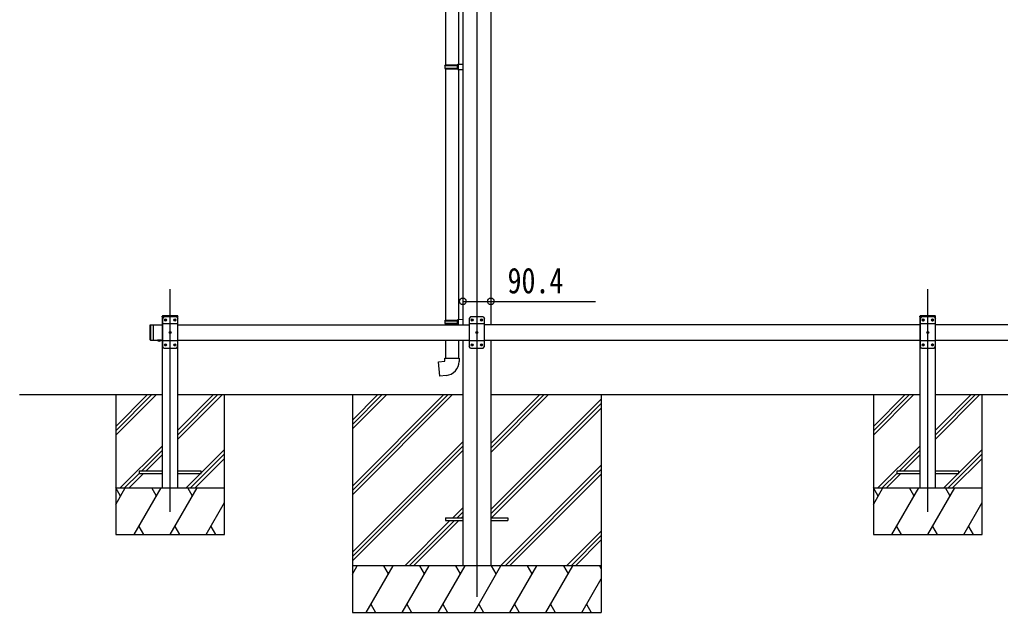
# Model space of a CAD drawing. Units: millimetres, scale not verified. Extents: x -10512 to 10512, y -7425 to 7425.
# Drawn here: x -3272 to -118, y -3841 to -1935 of the extents above; entities that cross this region are included whole.
import ezdxf
from ezdxf.enums import TextEntityAlignment as Align

# ---------------------------------------------------------------- set-up
doc = ezdxf.new("R2010")
doc.units = ezdxf.units.MM
doc.header["$LTSCALE"] = 30
for name, color, linetype in [('0-3_YKK_12', 2, 'Continuous'), ('0-4_YKK_13', 4, 'Continuous'), ('0-5_YKK_A1', 4, 'Continuous'), ('0-6_YKK_D', 6, 'Continuous')]:
    doc.layers.add(name, color=color, linetype=linetype)
doc.styles.add('ＭＳ ゴシック', font='')
doc.styles.get('ＭＳ ゴシック').set_extended_font_data('MS Gothic')

msp = doc.modelspace()

# ---------------------------------------------------------------- linework, layer by layer
at = {"layer": '0-3_YKK_12'}
for p, q in [((-1801.73, -1047.18), (-1801.73, -3790.75)), ((-2787.73, -3517.3), (-2787.73, -2801.27)), ((-351.73, -3517.3), (-351.73, -2801.27))]:
    msp.add_line(p, q, dxfattribs=at)
at = {"layer": '0-4_YKK_13'}
for p, q in [((-1902.93, -1316.81), (-1902.93, -2080.69)), ((-1860.93, -1319.37), (-1860.93, -2078.13)), ((-1904.93, -2082.69), (-1903.93, -2080.69)), ((-1903.93, -2080.69), (-1860.93, -2080.69)), ((-1865.4, -2082.69), (-1865.83, -2080.69)), ((-1862.93, -2078.19), (-1846.93, -2077.72)), ((-1862.93, -2080.19), (-1862.93, -2078.19)), ((-1862.93, -2080.19), (-1860.93, -2080.19)), ((-1846.93, -2077.72), (-1846.93, -2095.66)), ((-1904.93, -2082.69), (-1860.93, -2082.69)), ((-1904.93, -2082.69), (-1904.93, -2090.69)), ((-1904.93, -2090.69), (-1860.93, -2090.69)), ((-1904.93, -2090.69), (-1903.93, -2092.69)), ((-1903.93, -2092.69), (-1860.93, -2092.69)), ((-1902.93, -2092.69), (-1902.93, -2901.19)), ((-1862.93, -2095.19), (-1862.93, -2093.19)), ((-1862.93, -2095.19), (-1846.93, -2095.66)), ((-1860.93, -2095.25), (-1860.93, -2898.63)), ((-2813.03, -2890.74), (-2812.92, -2888.69)), ((-2762.43, -2890.74), (-2813.03, -2890.74)), ((-2807.73, -2890.75), (-2812.73, -2895.75)), ((-2812.73, -2895.75), (-2812.73, -2985.75)), ((-2763.53, -2887.74), (-2811.92, -2887.74)), ((-2767.73, -2890.75), (-2807.73, -2890.75)), ((-2803.99, -2900.33), (-2804.83, -2900.33)), ((-2773.99, -2900.33), (-2774.83, -2900.33)), ((-2767.73, -2890.75), (-2762.73, -2895.75)), ((-2762.73, -2985.75), (-2762.73, -2895.75)), ((-2762.43, -2890.74), (-2762.53, -2888.69)), ((-1862.93, -2898.69), (-1846.93, -2898.22)), ((-1862.93, -2900.69), (-1862.93, -2898.69)), ((-1862.93, -2900.69), (-1860.93, -2900.69)), ((-1846.93, -2898.22), (-1846.93, -2915.75)), ((-1821.73, -2890.75), (-1826.73, -2895.75)), ((-1826.73, -2895.75), (-1826.73, -2985.75)), ((-1781.73, -2890.75), (-1821.73, -2890.75)), ((-1817.99, -2900.33), (-1818.83, -2900.33)), ((-1787.99, -2900.33), (-1788.83, -2900.33)), ((-1781.73, -2890.75), (-1776.73, -2895.75)), ((-1776.73, -2985.75), (-1776.73, -2895.75)), ((-377.03, -2890.74), (-376.92, -2888.69)), ((-326.43, -2890.74), (-377.03, -2890.74)), ((-371.73, -2890.75), (-376.73, -2895.75)), ((-376.73, -2895.75), (-376.73, -2985.75)), ((-327.54, -2887.74), (-375.92, -2887.74)), ((-331.73, -2890.75), (-371.73, -2890.75)), ((-367.99, -2900.33), (-368.83, -2900.33)), ((-337.99, -2900.33), (-338.83, -2900.33)), ((-331.73, -2890.75), (-326.73, -2895.75)), ((-326.73, -2985.75), (-326.73, -2895.75)), ((-326.43, -2890.74), (-326.54, -2888.69)), ((-2852.73, -2917.75), (-2852.73, -2963.75)), ((-2850.73, -2915.75), (-2850.73, -2965.75)), ((-2842.73, -2915.75), (-2842.73, -2965.75)), ((-2762.73, -2913.45), (-2812.73, -2913.45)), ((-2801.47, -2901.17), (-2800.63, -2901.17)), ((-2771.47, -2901.17), (-2770.63, -2901.17)), ((-1904.93, -2903.19), (-1903.93, -2901.19)), ((-1904.93, -2903.19), (-1860.93, -2903.19)), ((-1904.93, -2903.19), (-1904.93, -2911.19)), ((-1904.93, -2911.19), (-1860.93, -2911.19)), ((-1904.93, -2911.19), (-1903.93, -2913.19)), ((-1903.93, -2901.19), (-1860.93, -2901.19)), ((-1903.93, -2913.19), (-1860.93, -2913.19)), ((-1902.93, -2913.19), (-1902.93, -2915.75)), ((-1865.4, -2903.19), (-1865.83, -2901.19)), ((-1862.93, -2915.69), (-1862.93, -2913.69)), ((-1862.93, -2915.69), (-1860.93, -2915.75)), ((-1776.73, -2913.45), (-1826.73, -2913.45)), ((-1815.47, -2901.17), (-1814.63, -2901.17)), ((-1785.47, -2901.17), (-1784.63, -2901.17)), ((-326.73, -2913.45), (-376.73, -2913.45)), ((-365.47, -2901.17), (-364.63, -2901.17)), ((-335.47, -2901.17), (-334.63, -2901.17)), ((-2852.73, -2963.75), (-2850.73, -2965.75)), ((-2788.99, -2940.33), (-2789.83, -2940.33)), ((-2786.47, -2941.17), (-2785.63, -2941.17)), ((-1802.99, -2940.33), (-1803.83, -2940.33)), ((-1800.47, -2941.17), (-1799.63, -2941.17)), ((-352.99, -2940.33), (-353.83, -2940.33)), ((-350.47, -2941.17), (-349.63, -2941.17)), ((-2850.73, -2965.75), (-2842.73, -2965.75)), ((-2816.83, -2965.75), (-2828.63, -2965.75)), ((-2828.63, -2965.75), (-2828.63, -2966.26)), ((-2816.83, -2966.26), (-2828.63, -2966.26)), ((-2820.23, -2965.75), (-2825.23, -2965.75)), ((-2816.83, -2965.75), (-2816.83, -2966.26)), ((-2762.73, -2968.05), (-2812.73, -2968.05)), ((-2807.73, -2990.75), (-2812.73, -2985.75)), ((-2807.73, -2990.75), (-2767.73, -2990.75)), ((-2803.99, -2980.33), (-2804.83, -2980.33)), ((-2801.47, -2981.17), (-2800.63, -2981.17)), ((-2773.99, -2980.33), (-2774.83, -2980.33)), ((-2771.47, -2981.17), (-2770.63, -2981.17)), ((-2767.73, -2990.75), (-2762.73, -2985.75)), ((-1902.93, -2965.75), (-1902.93, -3023.19)), ((-1860.93, -2965.75), (-1860.93, -3023.19)), ((-1776.73, -2968.05), (-1826.73, -2968.05)), ((-1821.73, -2990.75), (-1826.73, -2985.75)), ((-1821.73, -2990.75), (-1781.73, -2990.75)), ((-1817.99, -2980.33), (-1818.83, -2980.33)), ((-1815.47, -2981.17), (-1814.63, -2981.17)), ((-1787.99, -2980.33), (-1788.83, -2980.33)), ((-1785.47, -2981.17), (-1784.63, -2981.17)), ((-1781.73, -2990.75), (-1776.73, -2985.75)), ((-326.73, -2968.05), (-376.73, -2968.05)), ((-371.73, -2990.75), (-376.73, -2985.75)), ((-371.73, -2990.75), (-331.73, -2990.75)), ((-367.99, -2980.33), (-368.83, -2980.33)), ((-365.47, -2981.17), (-364.63, -2981.17)), ((-337.99, -2980.33), (-338.83, -2980.33)), ((-335.47, -2981.17), (-334.63, -2981.17)), ((-331.73, -2990.75), (-326.73, -2985.75)), ((-1904.93, -3023.19), (-1858.93, -3023.19)), ((-1904.93, -3033.19), (-1904.93, -3023.19)), ((-1858.93, -3023.19), (-1858.93, -3034.1)), ((-2812.73, -3386.75), (-2887.73, -3386.75)), ((-2762.73, -3394.75), (-2687.73, -3394.75)), ((-376.73, -3386.75), (-451.73, -3386.75)), ((-326.73, -3394.75), (-251.73, -3394.75)), ((-1901.93, -3536.25), (-1901.93, -3545.25)), ((-1901.93, -3536.25), (-1847.13, -3536.25)), ((-1901.93, -3545.25), (-1847.13, -3545.25)), ((-1756.73, -3536.25), (-1701.93, -3536.25)), ((-1756.73, -3545.25), (-1701.93, -3545.25)), ((-1701.93, -3536.25), (-1701.93, -3545.25))]:
    msp.add_line(p, q, dxfattribs=at)
for points in [[(-1862.93, -2093.19), (-1860.93, -2093.19), (-1860.93, -2080.19)], [(-1865.4, -2082.69), (-1865.4, -2090.69), (-1865.83, -2092.69)], [(-2804.83, -2900.33), (-2804.83, -2901.17), (-2803.99, -2901.17)], [(-2802.31, -2899.49), (-2802.31, -2898.65), (-2803.15, -2898.65), (-2803.15, -2899.49)], [(-2800.63, -2901.17), (-2800.63, -2900.33), (-2801.47, -2900.33)], [(-2774.83, -2900.33), (-2774.83, -2901.17), (-2773.99, -2901.17)], [(-2772.31, -2899.49), (-2772.31, -2898.65), (-2773.15, -2898.65), (-2773.15, -2899.49)], [(-2770.63, -2901.17), (-2770.63, -2900.33), (-2771.47, -2900.33)], [(-1862.93, -2913.69), (-1860.93, -2913.69), (-1860.93, -2900.69)], [(-1818.83, -2900.33), (-1818.83, -2901.17), (-1817.99, -2901.17)], [(-1816.31, -2899.49), (-1816.31, -2898.65), (-1817.15, -2898.65), (-1817.15, -2899.49)], [(-1814.63, -2901.17), (-1814.63, -2900.33), (-1815.47, -2900.33)], [(-1788.83, -2900.33), (-1788.83, -2901.17), (-1787.99, -2901.17)], [(-1786.31, -2899.49), (-1786.31, -2898.65), (-1787.15, -2898.65), (-1787.15, -2899.49)], [(-1784.63, -2901.17), (-1784.63, -2900.33), (-1785.47, -2900.33)], [(-368.83, -2900.33), (-368.83, -2901.17), (-367.99, -2901.17)], [(-366.31, -2899.49), (-366.31, -2898.65), (-367.15, -2898.65), (-367.15, -2899.49)], [(-364.63, -2901.17), (-364.63, -2900.33), (-365.47, -2900.33)], [(-338.83, -2900.33), (-338.83, -2901.17), (-337.99, -2901.17)], [(-336.31, -2899.49), (-336.31, -2898.65), (-337.15, -2898.65), (-337.15, -2899.49)], [(-334.63, -2901.17), (-334.63, -2900.33), (-335.47, -2900.33)], [(-2852.73, -2917.75), (-2850.73, -2915.75), (-2842.73, -2915.75)], [(-2803.15, -2902.01), (-2803.15, -2902.85), (-2802.31, -2902.85), (-2802.31, -2902.01)], [(-2773.15, -2902.01), (-2773.15, -2902.85), (-2772.31, -2902.85), (-2772.31, -2902.01)], [(-1865.4, -2903.19), (-1865.4, -2911.19), (-1865.83, -2913.19)], [(-1817.15, -2902.01), (-1817.15, -2902.85), (-1816.31, -2902.85), (-1816.31, -2902.01)], [(-1787.15, -2902.01), (-1787.15, -2902.85), (-1786.31, -2902.85), (-1786.31, -2902.01)], [(-367.15, -2902.01), (-367.15, -2902.85), (-366.31, -2902.85), (-366.31, -2902.01)], [(-337.15, -2902.01), (-337.15, -2902.85), (-336.31, -2902.85), (-336.31, -2902.01)], [(-2789.83, -2940.33), (-2789.83, -2941.17), (-2788.99, -2941.17)], [(-2787.31, -2939.49), (-2787.31, -2938.65), (-2788.15, -2938.65), (-2788.15, -2939.49)], [(-2788.15, -2942.01), (-2788.15, -2942.85), (-2787.31, -2942.85), (-2787.31, -2942.01)], [(-2785.63, -2941.17), (-2785.63, -2940.33), (-2786.47, -2940.33)], [(-1803.83, -2940.33), (-1803.83, -2941.17), (-1802.99, -2941.17)], [(-1801.31, -2939.49), (-1801.31, -2938.65), (-1802.15, -2938.65), (-1802.15, -2939.49)], [(-1802.15, -2942.01), (-1802.15, -2942.85), (-1801.31, -2942.85), (-1801.31, -2942.01)], [(-1799.63, -2941.17), (-1799.63, -2940.33), (-1800.47, -2940.33)], [(-353.83, -2940.33), (-353.83, -2941.17), (-352.99, -2941.17)], [(-351.31, -2939.49), (-351.31, -2938.65), (-352.15, -2938.65), (-352.15, -2939.49)], [(-352.15, -2942.01), (-352.15, -2942.85), (-351.31, -2942.85), (-351.31, -2942.01)], [(-349.63, -2941.17), (-349.63, -2940.33), (-350.47, -2940.33)], [(-2825.18, -2968.46), (-2823.88, -2965.8), (-2822.73, -2965.18)], [(-2820.28, -2968.46), (-2821.58, -2965.8), (-2822.73, -2965.18)], [(-2804.83, -2980.33), (-2804.83, -2981.17), (-2803.99, -2981.17)], [(-2802.31, -2979.49), (-2802.31, -2978.65), (-2803.15, -2978.65), (-2803.15, -2979.49)], [(-2803.15, -2982.01), (-2803.15, -2982.85), (-2802.31, -2982.85), (-2802.31, -2982.01)], [(-2800.63, -2981.17), (-2800.63, -2980.33), (-2801.47, -2980.33)], [(-2774.83, -2980.33), (-2774.83, -2981.17), (-2773.99, -2981.17)], [(-2772.31, -2979.49), (-2772.31, -2978.65), (-2773.15, -2978.65), (-2773.15, -2979.49)], [(-2773.15, -2982.01), (-2773.15, -2982.85), (-2772.31, -2982.85), (-2772.31, -2982.01)], [(-2770.63, -2981.17), (-2770.63, -2980.33), (-2771.47, -2980.33)], [(-1818.83, -2980.33), (-1818.83, -2981.17), (-1817.99, -2981.17)], [(-1816.31, -2979.49), (-1816.31, -2978.65), (-1817.15, -2978.65), (-1817.15, -2979.49)], [(-1817.15, -2982.01), (-1817.15, -2982.85), (-1816.31, -2982.85), (-1816.31, -2982.01)], [(-1814.63, -2981.17), (-1814.63, -2980.33), (-1815.47, -2980.33)], [(-1788.83, -2980.33), (-1788.83, -2981.17), (-1787.99, -2981.17)], [(-1786.31, -2979.49), (-1786.31, -2978.65), (-1787.15, -2978.65), (-1787.15, -2979.49)], [(-1787.15, -2982.01), (-1787.15, -2982.85), (-1786.31, -2982.85), (-1786.31, -2982.01)], [(-1784.63, -2981.17), (-1784.63, -2980.33), (-1785.47, -2980.33)], [(-368.83, -2980.33), (-368.83, -2981.17), (-367.99, -2981.17)], [(-366.31, -2979.49), (-366.31, -2978.65), (-367.15, -2978.65), (-367.15, -2979.49)], [(-367.15, -2982.01), (-367.15, -2982.85), (-366.31, -2982.85), (-366.31, -2982.01)], [(-364.63, -2981.17), (-364.63, -2980.33), (-365.47, -2980.33)], [(-338.83, -2980.33), (-338.83, -2981.17), (-337.99, -2981.17)], [(-336.31, -2979.49), (-336.31, -2978.65), (-337.15, -2978.65), (-337.15, -2979.49)], [(-337.15, -2982.01), (-337.15, -2982.85), (-336.31, -2982.85), (-336.31, -2982.01)], [(-334.63, -2981.17), (-334.63, -2980.33), (-335.47, -2980.33)], [(-1900, -3078.93), (-1920.84, -3080.76), (-1924.85, -3034.93), (-1904.93, -3033.19)], [(-2887.73, -3386.75), (-2887.73, -3394.75), (-2812.73, -3394.75)], [(-2687.73, -3394.75), (-2687.73, -3386.75), (-2762.73, -3386.75)], [(-451.73, -3386.75), (-451.73, -3394.75), (-376.73, -3394.75)], [(-251.73, -3394.75), (-251.73, -3386.75), (-326.73, -3386.75)]]:
    msp.add_lwpolyline(points, dxfattribs=at)
for centre in [(-2802.73, -2900.75), (-2772.73, -2900.75), (-1816.73, -2900.75), (-1786.73, -2900.75), (-366.73, -2900.75), (-336.73, -2900.75), (-2787.73, -2940.75), (-1801.73, -2940.75), (-351.73, -2940.75), (-2802.73, -2980.75), (-2772.73, -2980.75), (-1816.73, -2980.75), (-1786.73, -2980.75), (-366.73, -2980.75), (-336.73, -2980.75)]:
    msp.add_circle(centre, 3.5, dxfattribs=at)
for centre, radius, start, end in [((-2811.92, -2888.74), 1, 90, 176.99994), ((-2803.99, -2899.49), 0.84, 270, 0), ((-2801.47, -2899.49), 0.84, 180, 270), ((-2773.99, -2899.49), 0.84, 270, 0), ((-2771.47, -2899.49), 0.84, 180, 270), ((-2763.53, -2888.74), 1, 3.00011, 90), ((-1817.99, -2899.49), 0.84, 270, 0), ((-1815.47, -2899.49), 0.84, 180, 270), ((-1787.99, -2899.49), 0.84, 270, 0), ((-1785.47, -2899.49), 0.84, 180, 270), ((-375.92, -2888.74), 1, 90, 176.99994), ((-367.99, -2899.49), 0.84, 270, 0), ((-365.47, -2899.49), 0.84, 180, 270), ((-337.99, -2899.49), 0.84, 270, 0), ((-335.47, -2899.49), 0.84, 180, 270), ((-327.54, -2888.74), 1, 3.00011, 90), ((-2803.99, -2902.01), 0.84, 0, 90), ((-2801.47, -2902.01), 0.84, 90, 180), ((-2773.99, -2902.01), 0.84, 0, 90), ((-2771.47, -2902.01), 0.84, 90, 180), ((-1817.99, -2902.01), 0.84, 0, 90), ((-1815.47, -2902.01), 0.84, 90, 180), ((-1787.99, -2902.01), 0.84, 0, 90), ((-1785.47, -2902.01), 0.84, 90, 180), ((-367.99, -2902.01), 0.84, 0, 90), ((-365.47, -2902.01), 0.84, 90, 180), ((-337.99, -2902.01), 0.84, 0, 90), ((-335.47, -2902.01), 0.84, 90, 180), ((-2788.99, -2939.49), 0.84, 270, 0), ((-2788.99, -2942.01), 0.84, 0, 90), ((-2786.47, -2939.49), 0.84, 180, 270), ((-2786.47, -2942.01), 0.84, 90, 180), ((-1802.99, -2939.49), 0.84, 270, 0), ((-1802.99, -2942.01), 0.84, 0, 90), ((-1800.47, -2939.49), 0.84, 180, 270), ((-1800.47, -2942.01), 0.84, 90, 180), ((-352.99, -2939.49), 0.84, 270, 0), ((-352.99, -2942.01), 0.84, 0, 90), ((-350.47, -2939.49), 0.84, 180, 270), ((-350.47, -2942.01), 0.84, 90, 180), ((-2822.73, -2960.83), 8.02, 222.61678, 317.38322), ((-2803.99, -2979.49), 0.84, 270, 0), ((-2803.99, -2982.01), 0.84, 0, 90), ((-2801.47, -2979.49), 0.84, 180, 270), ((-2801.47, -2982.01), 0.84, 90, 180), ((-2773.99, -2979.49), 0.84, 270, 0), ((-2773.99, -2982.01), 0.84, 0, 90), ((-2771.47, -2979.49), 0.84, 180, 270), ((-2771.47, -2982.01), 0.84, 90, 180), ((-1817.99, -2979.49), 0.84, 270, 0), ((-1817.99, -2982.01), 0.84, 0, 90), ((-1815.47, -2979.49), 0.84, 180, 270), ((-1815.47, -2982.01), 0.84, 90, 180), ((-1787.99, -2979.49), 0.84, 270, 0), ((-1787.99, -2982.01), 0.84, 0, 90), ((-1785.47, -2979.49), 0.84, 180, 270), ((-1785.47, -2982.01), 0.84, 90, 180), ((-367.99, -2979.49), 0.84, 270, 0), ((-367.99, -2982.01), 0.84, 0, 90), ((-365.47, -2979.49), 0.84, 180, 270), ((-365.47, -2982.01), 0.84, 90, 180), ((-337.99, -2979.49), 0.84, 270, 0), ((-337.99, -2982.01), 0.84, 0, 90), ((-335.47, -2979.49), 0.84, 180, 270), ((-335.47, -2982.01), 0.84, 90, 180), ((-1903.93, -3034.1), 45, 275, 0)]:
    msp.add_arc(centre, radius, start, end, dxfattribs=at)
at = {"layer": '0-5_YKK_A1'}
for p, q in [((-1846.93, -1011.75), (-1846.93, -2915.75)), ((-1756.53, -1011.75), (-1756.53, -2915.75)), ((-2812.73, -3440.74), (-2812.73, -2890.74)), ((-2762.73, -2890.74), (-2812.73, -2890.74)), ((-2762.73, -3440.74), (-2762.73, -2890.74)), ((-376.73, -3440.74), (-376.73, -2890.74)), ((-326.73, -2890.74), (-376.73, -2890.74)), ((-326.73, -3440.74), (-326.73, -2890.74)), ((-2842.73, -2915.75), (-2842.73, -2965.75)), ((-2842.73, -2915.75), (-2812.73, -2915.75)), ((-2762.73, -2915.75), (-1826.73, -2915.75)), ((-376.73, -2915.75), (-1776.73, -2915.75)), ((1073.27, -2915.75), (-326.73, -2915.75)), ((-2842.73, -2965.75), (-2812.73, -2965.75)), ((-2762.73, -2965.75), (-1826.73, -2965.75)), ((-1846.73, -2965.75), (-1846.73, -3690.75)), ((-1776.73, -2965.75), (-376.73, -2965.75)), ((-1756.73, -2965.75), (-1756.73, -3690.75)), ((-326.73, -2965.75), (1073.27, -2965.75)), ((-3271.76, -3140.75), (-2812.73, -3140.75)), ((-2962.73, -3140.74), (-2962.73, -3590.75)), ((-2962.73, -3243.09), (-2860.38, -3140.74)), ((-2962.73, -3257.23), (-2846.23, -3140.74)), ((-2962.73, -3271.38), (-2832.09, -3140.74)), ((-2762.73, -3283.51), (-2619.96, -3140.74)), ((-2762.73, -3269.37), (-2634.1, -3140.74)), ((-2762.73, -3255.23), (-2648.24, -3140.74)), ((-2762.73, -3140.75), (-1846.73, -3140.75)), ((-2612.73, -3590.75), (-2612.73, -3140.74)), ((-2201.93, -3140.75), (-2201.93, -3840.74)), ((-2201.93, -3434.92), (-1907.75, -3140.75)), ((-2201.93, -3449.06), (-1893.6, -3140.75)), ((-2201.93, -3463.21), (-1879.46, -3140.75)), ((-2201.93, -3251.08), (-2091.59, -3140.75)), ((-2201.93, -3236.93), (-2105.74, -3140.75)), ((-2201.93, -3222.79), (-2119.88, -3140.75)), ((-1756.73, -3140.75), (-376.73, -3140.75)), ((-1756.73, -3326.38), (-1571.09, -3140.75)), ((-1756.73, -3312.23), (-1585.24, -3140.75)), ((-1756.73, -3298.09), (-1599.38, -3140.75)), ((-1401.93, -3140.75), (-1401.93, -3840.74)), ((-526.73, -3140.74), (-526.73, -3590.75)), ((-526.73, -3243.09), (-424.38, -3140.74)), ((-526.73, -3257.23), (-410.24, -3140.74)), ((-526.73, -3271.38), (-396.1, -3140.74)), ((-326.73, -3283.51), (-183.96, -3140.74)), ((-326.73, -3269.37), (-198.11, -3140.74)), ((-326.73, -3255.23), (-212.25, -3140.74)), ((-326.73, -3140.75), (1053.27, -3140.75)), ((-176.73, -3590.75), (-176.73, -3140.74)), ((-1756.73, -3510.22), (-1401.93, -3155.42)), ((-1756.73, -3524.36), (-1401.93, -3169.57)), ((-1754.47, -3536.25), (-1401.93, -3183.71)), ((-2948.25, -3440.75), (-2812.73, -3305.22)), ((-2201.93, -3647.05), (-1847.13, -3292.26)), ((-2201.93, -3661.2), (-1847.13, -3306.4)), ((-512.25, -3440.75), (-376.73, -3305.22)), ((-2880.11, -3386.75), (-2812.73, -3319.37)), ((-2865.96, -3386.75), (-2812.73, -3333.51)), ((-2721.97, -3440.75), (-2612.73, -3331.5)), ((-2687.73, -3392.36), (-2612.73, -3317.36)), ((-2201.93, -3675.34), (-1847.13, -3320.54)), ((-444.11, -3386.75), (-376.73, -3319.37)), ((-429.97, -3386.75), (-376.73, -3333.51)), ((-285.98, -3440.75), (-176.73, -3331.5)), ((-251.73, -3392.36), (-176.73, -3317.36)), ((-2707.83, -3440.75), (-2612.73, -3345.64)), ((-1725.12, -3690.74), (-1401.93, -3367.56)), ((-271.83, -3440.75), (-176.73, -3345.64)), ((-2934.11, -3440.75), (-2887.73, -3394.37)), ((-2919.96, -3440.75), (-2873.96, -3394.75)), ((-2736.12, -3440.75), (-2690.11, -3394.75)), ((-1710.98, -3690.74), (-1401.93, -3381.7)), ((-1696.83, -3690.74), (-1401.93, -3395.84)), ((-498.11, -3440.75), (-451.73, -3394.37)), ((-483.97, -3440.75), (-437.97, -3394.75)), ((-300.12, -3440.75), (-254.12, -3394.75)), ((-2962.73, -3493.86), (-2932.06, -3440.74)), ((-2962.73, -3440.75), (-2612.73, -3440.75)), ((-2947.06, -3466.73), (-2962.06, -3440.75)), ((-2903.19, -3590.74), (-2816.59, -3440.74)), ((-2831.59, -3466.73), (-2846.59, -3440.75)), ((-2787.72, -3590.74), (-2701.12, -3440.75)), ((-2716.12, -3466.73), (-2731.12, -3440.74)), ((-526.73, -3493.86), (-496.06, -3440.74)), ((-526.73, -3440.75), (-176.73, -3440.75)), ((-511.06, -3466.73), (-526.07, -3440.75)), ((-467.2, -3590.74), (-380.59, -3440.74)), ((-395.59, -3466.73), (-410.6, -3440.75)), ((-351.73, -3590.74), (-265.12, -3440.75)), ((-280.12, -3466.73), (-295.13, -3440.74)), ((-2672.25, -3590.74), (-2612.73, -3487.64)), ((-236.26, -3590.74), (-176.73, -3487.64)), ((-1878.98, -3536.25), (-1847.13, -3504.39)), ((-1864.84, -3536.25), (-1847.13, -3518.53)), ((-2033.48, -3690.74), (-1887.98, -3545.25)), ((-2019.34, -3690.74), (-1873.84, -3545.25)), ((-2005.2, -3690.74), (-1859.7, -3545.25)), ((-1850.7, -3536.25), (-1847.13, -3532.67)), ((-2962.73, -3590.75), (-2612.73, -3590.75)), ((-2888.19, -3564.77), (-2873.2, -3590.74)), ((-2772.72, -3564.76), (-2757.72, -3590.74)), ((-2657.25, -3564.76), (-2642.25, -3590.74)), ((-1512.98, -3690.74), (-1401.93, -3579.69)), ((-1498.84, -3690.74), (-1401.93, -3593.83)), ((-526.73, -3590.75), (-176.73, -3590.75)), ((-452.2, -3564.77), (-437.2, -3590.74)), ((-336.73, -3564.76), (-321.73, -3590.74)), ((-221.26, -3564.76), (-206.26, -3590.74)), ((-1484.7, -3690.74), (-1401.93, -3607.97)), ((-1401.93, -3690.74), (-2201.93, -3690.74)), ((-2201.93, -3718.25), (-2186.05, -3690.74)), ((-2157.18, -3840.74), (-2070.58, -3690.74)), ((-2085.58, -3716.73), (-2100.58, -3690.74)), ((-2041.71, -3840.74), (-1955.11, -3690.74)), ((-1970.11, -3716.73), (-1985.11, -3690.74)), ((-1926.24, -3840.74), (-1839.64, -3690.74)), ((-1854.64, -3716.73), (-1869.64, -3690.74)), ((-1810.77, -3840.74), (-1724.17, -3690.74)), ((-1739.17, -3716.73), (-1754.17, -3690.74)), ((-1695.3, -3840.74), (-1608.7, -3690.74)), ((-1623.7, -3716.73), (-1638.7, -3690.74)), ((-1579.83, -3840.74), (-1493.23, -3690.74)), ((-1523.23, -3690.74), (-1508.23, -3716.73)), ((-1407.76, -3690.74), (-1401.93, -3700.84)), ((-1464.36, -3840.74), (-1401.93, -3732.61)), ((-2142.18, -3814.77), (-2127.18, -3840.74)), ((-2026.71, -3814.77), (-2011.71, -3840.74)), ((-1911.24, -3814.76), (-1896.24, -3840.74)), ((-1795.77, -3814.76), (-1780.77, -3840.74)), ((-1680.3, -3814.76), (-1665.3, -3840.74)), ((-1564.83, -3814.77), (-1549.83, -3840.74)), ((-1449.36, -3814.77), (-1434.36, -3840.74)), ((-2201.93, -3840.74), (-1401.93, -3840.74))]:
    msp.add_line(p, q, dxfattribs=at)
at = {"layer": '0-6_YKK_D'}
msp.add_lwpolyline([(-1846.93, -2840.75), (-1756.53, -2840.75), (-1419.96, -2840.75)], dxfattribs=at)
for centre in [(-1846.93, -2840.75), (-1756.53, -2840.75)]:
    msp.add_circle(centre, 10.62, dxfattribs=at)

# ---------------------------------------------------------------- texts
at = {"layer": '0-6_YKK_D', "style": 'ＭＳ ゴシック', "width": 0.8}
msp.add_text('90.4', height=82.48, dxfattribs=at).set_placement((-1702.96, -2839.75), align=Align.BOTTOM_LEFT)

doc.saveas('drawing.dxf')
